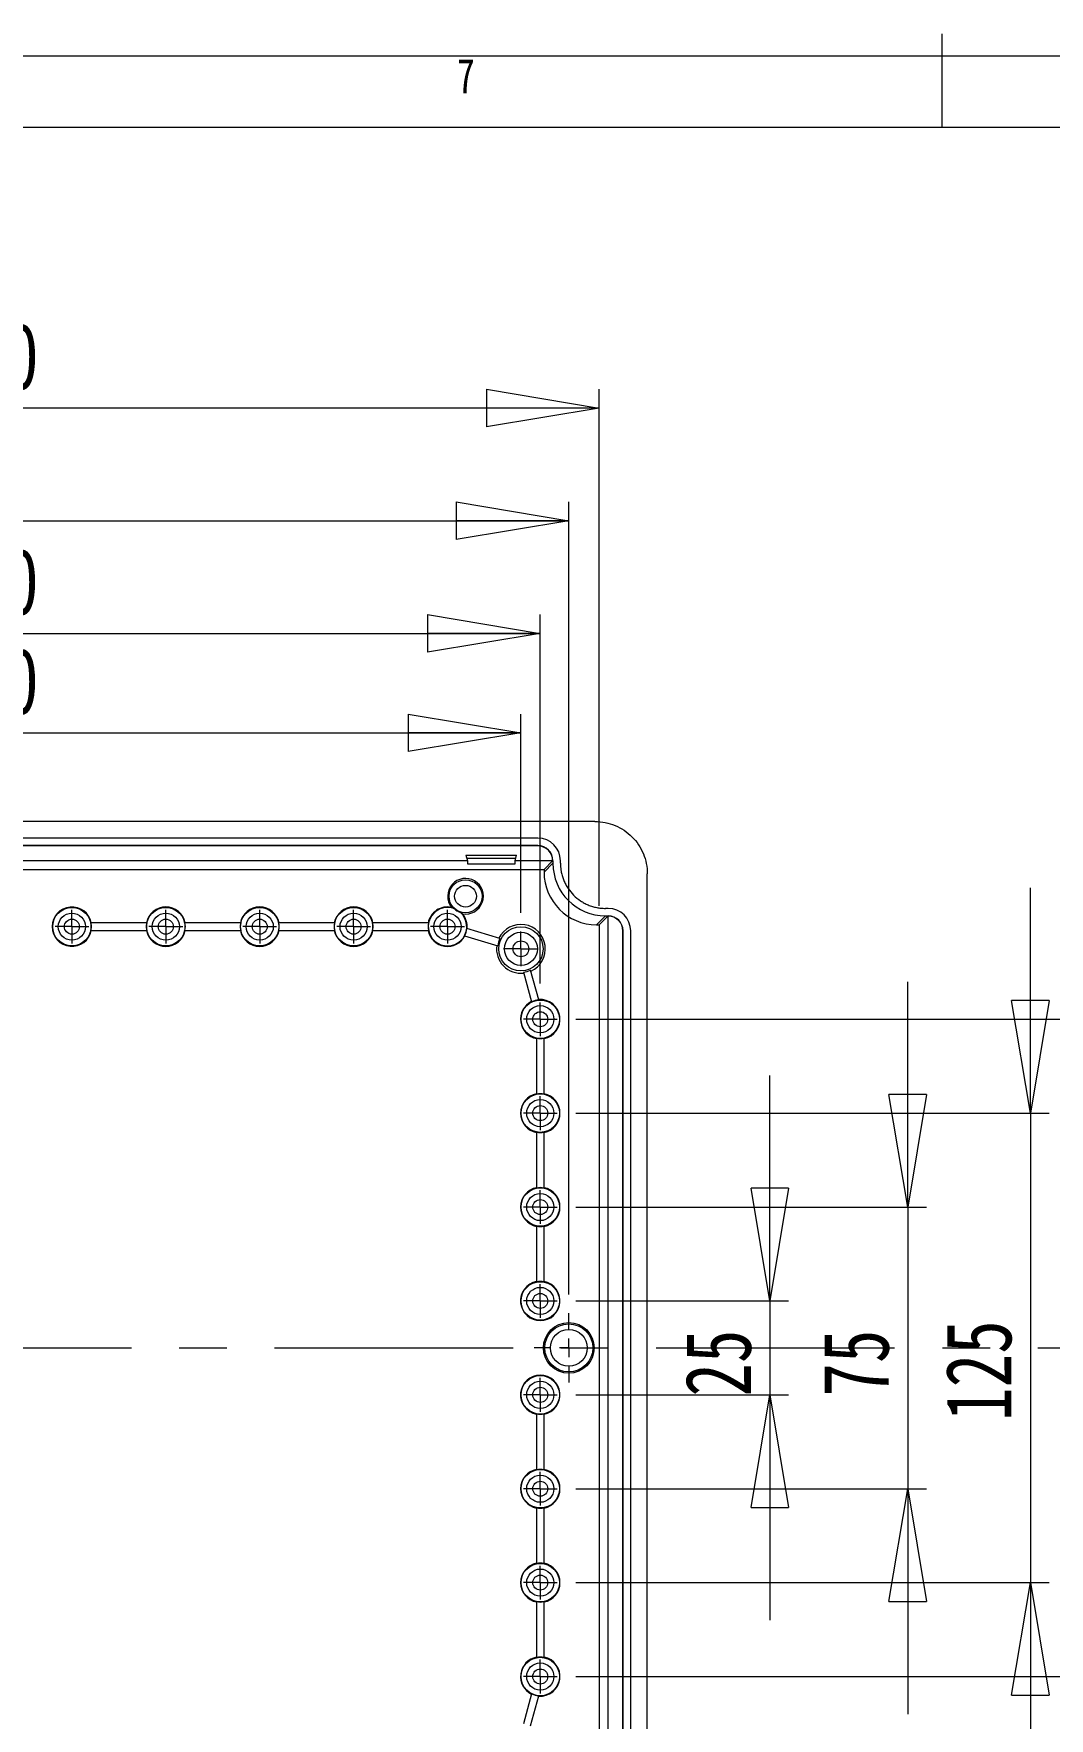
# Model space of a CAD drawing. Header units: millimetres. Extents: x 5 to 415, y 4 to 292.
# Drawn here: x 311.6 to 365.7, y 202.3 to 292 of the extents above; entities that cross this region are included whole.
import ezdxf

# ---------------------------------------------------------------- set-up
doc = ezdxf.new("R2010")
doc.units = ezdxf.units.MM
doc.linetypes.add('CENTERX2', pattern=[20.32, 12.7, -2.54, 2.54, -2.54])
doc.styles.add('SLDTEXTSTYLE0', font='TXT', dxfattribs={"width": 0.75})
doc.dimstyles.new('SLDDIMSTYLE0', dxfattribs={"dimtxt": 3.5, "dimasz": 6, "dimexe": 0, "dimexo": 0.0625, "dimgap": 0.875, "dimtad": 1, "dimlfac": 5, "dimrnd": 1e-09, "dimzin": 4, "dimdsep": 46, "dimtxsty": 'SLDTEXTSTYLE0', "dimblk1": 'CLOSED', "dimblk2": 'CLOSED', "dimsah": 1, "dimcen": 0.09, "dimadec": 0, "dimazin": 1, "dimtfac": 1, "dimtofl": 0, "dimtmove": 0, "dimatfit": 3, "dimldrblk": 'CLOSED', "dimfxl": 1, "dimfrac": 2, "dimtolj": 1, "dimtzin": 12, "dimarcsym": 0})
doc.dimstyles.new('SLDDIMSTYLE1', dxfattribs={"dimtxt": 3.5, "dimasz": 6, "dimexe": 0, "dimexo": 0.0625, "dimgap": 0.875, "dimtad": 1, "dimlfac": 5, "dimrnd": 1e-09, "dimzin": 12, "dimdsep": 46, "dimtxsty": 'SLDTEXTSTYLE0', "dimblk1": 'CLOSED', "dimblk2": 'CLOSED', "dimsah": 1, "dimcen": 0.09, "dimadec": 0, "dimazin": 3, "dimtfac": 1, "dimtofl": 0, "dimtmove": 0, "dimatfit": 3, "dimldrblk": 'CLOSED', "dimfxl": 1, "dimfrac": 2, "dimtolj": 1, "dimtzin": 12, "dimarcsym": 0})
doc.dimstyles.new('SLDDIMSTYLE3', dxfattribs={"dimtxt": 3.5, "dimasz": 6, "dimexe": 0, "dimexo": 0.0625, "dimgap": 0.875, "dimtad": 1, "dimlfac": 5, "dimrnd": 1e-09, "dimzin": 12, "dimdsep": 46, "dimtxsty": 'SLDTEXTSTYLE0', "dimblk1": 'CLOSED', "dimblk2": 'CLOSED', "dimsah": 1, "dimcen": 0.09, "dimadec": 0, "dimazin": 3, "dimtfac": 1, "dimtmove": 0, "dimatfit": 0, "dimldrblk": 'CLOSED', "dimfxl": 1, "dimfrac": 2, "dimtolj": 1, "dimtzin": 12, "dimarcsym": 0})

# ---------------------------------------------------------------- blocks, each defined once
blk = doc.blocks.new('_CLOSED')
at = {"color": 0, "linetype": 'ByBlock', "lineweight": -2}
for p, q in [((-1, 0.166667), (0, 0)), ((-1, 0.166667), (-1, -0.166667)), ((0, 0), (-1, -0.166667)), ((0, 0), (-1, 0))]:
    blk.add_line(p, q, dxfattribs=at)
blk = doc.blocks.new('*D4')
at = {"color": 7, "linetype": 'Continuous', "lineweight": 0}
for p, q in [((270.703, 245.55), (270.703, 273.064)), ((341.743, 245.55), (341.743, 273.064)), ((341.743, 272.064), (270.703, 272.064))]:
    blk.add_line(p, q, dxfattribs=at)
at = {"color": 7, "linetype": 'Continuous', "lineweight": 0, "xscale": 6, "yscale": 6, "rotation": 180.0000000000004}
blk.add_blockref('_CLOSED', (270.703, 272.064, 9.739), dxfattribs=at)
at = {"color": 7, "linetype": 'Continuous', "lineweight": 0, "xscale": 6, "yscale": 6}
blk.add_blockref('_CLOSED', (341.743, 272.064, 9.739), dxfattribs=at)
at = {"color": 7, "linetype": 'Continuous', "lineweight": 0, "insert": (301.177, 276.576), "char_height": 3.5, "attachment_point": 1, "style": 'SLDTEXTSTYLE0'}
blk.add_mtext('355.20', dxfattribs=at)
blk = doc.blocks.new('*D6')
at = {"color": 7, "linetype": 'Continuous', "lineweight": 0}
for p, q in [((272.323, 224.869), (272.323, 267.064)), ((340.123, 224.869), (340.123, 267.064)), ((272.323, 266.064), (340.123, 266.064))]:
    blk.add_line(p, q, dxfattribs=at)
at = {"color": 7, "linetype": 'Continuous', "lineweight": 0, "xscale": 6, "yscale": 6, "rotation": 180.0000000000004}
blk.add_blockref('_CLOSED', (272.323, 266.064, 9.739), dxfattribs=at)
at = {"color": 7, "linetype": 'Continuous', "lineweight": 0, "xscale": 6, "yscale": 6}
blk.add_blockref('_CLOSED', (340.123, 266.064, 9.739), dxfattribs=at)
at = {"color": 7, "linetype": 'Continuous', "lineweight": 0, "insert": (304.412, 270.576), "char_height": 3.5, "attachment_point": 1, "style": 'SLDTEXTSTYLE0'}
blk.add_mtext('339', dxfattribs=at)
blk = doc.blocks.new('*D7')
at = {"color": 7, "linetype": 'Continuous', "lineweight": 0}
for p, q in [((273.843, 241.419), (273.843, 261.064)), ((338.603, 241.419), (338.603, 261.064)), ((273.843, 260.064), (338.603, 260.064))]:
    blk.add_line(p, q, dxfattribs=at)
at = {"color": 7, "linetype": 'Continuous', "lineweight": 0, "xscale": 6, "yscale": 6, "rotation": 180.0000000000004}
blk.add_blockref('_CLOSED', (273.843, 260.064, 9.739), dxfattribs=at)
at = {"color": 7, "linetype": 'Continuous', "lineweight": 0, "xscale": 6, "yscale": 6}
blk.add_blockref('_CLOSED', (338.603, 260.064, 9.739), dxfattribs=at)
at = {"color": 7, "linetype": 'Continuous', "lineweight": 0, "insert": (301.177, 264.576), "char_height": 3.5, "attachment_point": 1, "style": 'SLDTEXTSTYLE0'}
blk.add_mtext('323.80', dxfattribs=at)
blk = doc.blocks.new('*D8')
at = {"color": 7, "linetype": 'Continuous', "lineweight": 0}
for p, q in [((274.873, 245.189), (274.873, 255.768)), ((337.573, 245.189), (337.573, 255.768)), ((274.873, 254.768), (337.573, 254.768))]:
    blk.add_line(p, q, dxfattribs=at)
at = {"color": 7, "linetype": 'Continuous', "lineweight": 0, "xscale": 6, "yscale": 6, "rotation": 180.0000000000004}
blk.add_blockref('_CLOSED', (274.873, 254.768, 9.739), dxfattribs=at)
at = {"color": 7, "linetype": 'Continuous', "lineweight": 0, "xscale": 6, "yscale": 6}
blk.add_blockref('_CLOSED', (337.573, 254.768, 9.739), dxfattribs=at)
at = {"color": 7, "linetype": 'Continuous', "lineweight": 0, "insert": (301.177, 259.279), "char_height": 3.5, "attachment_point": 1, "style": 'SLDTEXTSTYLE0'}
blk.add_mtext('313.50', dxfattribs=at)
blk = doc.blocks.new('*D18')
at = {"color": 7, "linetype": 'Continuous', "lineweight": 0}
for p, q in [((340.503, 239.519), (371.762, 239.519)), ((370.762, 204.519), (370.762, 239.519)), ((340.503, 204.519), (371.762, 204.519))]:
    blk.add_line(p, q, dxfattribs=at)
at = {"color": 7, "linetype": 'Continuous', "lineweight": 0, "xscale": 6, "yscale": 6}
for p, rotation in [((370.762, 239.519, 9.739), 90.0000000000004), ((370.762, 204.519, 9.739), 270.0000000000004)]:
    blk.add_blockref('_CLOSED', p, dxfattribs=dict(at, rotation=rotation))
at = {"color": 7, "linetype": 'Continuous', "lineweight": 0, "insert": (366.25, 218.133), "char_height": 3.5, "attachment_point": 1, "rotation": 90, "style": 'SLDTEXTSTYLE0'}
blk.add_mtext('175', dxfattribs=at)
blk = doc.blocks.new('*D19')
at = {"color": 7, "linetype": 'Continuous', "lineweight": 0}
for p, q in [((364.699, 234.519), (364.699, 246.519)), ((340.503, 234.519), (365.699, 234.519)), ((364.699, 234.519), (364.699, 209.519)), ((340.503, 209.519), (365.699, 209.519)), ((364.699, 209.519), (364.699, 197.519))]:
    blk.add_line(p, q, dxfattribs=at)
at = {"color": 7, "linetype": 'Continuous', "lineweight": 0, "xscale": 6, "yscale": 6}
for p, rotation in [((364.699, 234.519, 9.739), 270.0000000000004), ((364.699, 209.519, 9.739), 90.0000000000004)]:
    blk.add_blockref('_CLOSED', p, dxfattribs=dict(at, rotation=rotation))
at = {"color": 7, "linetype": 'Continuous', "lineweight": 0, "insert": (360.187, 218.133), "char_height": 3.5, "attachment_point": 1, "rotation": 90, "style": 'SLDTEXTSTYLE0'}
blk.add_mtext('125', dxfattribs=at)
blk = doc.blocks.new('*D20')
at = {"color": 7, "linetype": 'Continuous', "lineweight": 0}
for p, q in [((358.167, 229.519), (358.167, 241.519)), ((340.503, 229.519), (359.167, 229.519)), ((358.167, 229.519), (358.167, 214.519)), ((340.503, 214.519), (359.167, 214.519)), ((358.167, 214.519), (358.167, 202.519))]:
    blk.add_line(p, q, dxfattribs=at)
at = {"color": 7, "linetype": 'Continuous', "lineweight": 0, "xscale": 6, "yscale": 6}
for p, rotation in [((358.167, 229.519, 9.739), 270.0000000000004), ((358.167, 214.519, 9.739), 90.0000000000004)]:
    blk.add_blockref('_CLOSED', p, dxfattribs=dict(at, rotation=rotation))
at = {"color": 7, "linetype": 'Continuous', "lineweight": 0, "insert": (353.655, 219.424), "char_height": 3.5, "attachment_point": 1, "rotation": 90, "style": 'SLDTEXTSTYLE0'}
blk.add_mtext('75', dxfattribs=at)
blk = doc.blocks.new('*D21')
at = {"color": 7, "linetype": 'Continuous', "lineweight": 0}
for p, q in [((350.83, 224.519), (350.83, 236.519)), ((340.503, 224.519), (351.83, 224.519)), ((350.83, 224.519), (350.83, 219.519)), ((340.503, 219.519), (351.83, 219.519)), ((350.83, 219.519), (350.83, 207.519))]:
    blk.add_line(p, q, dxfattribs=at)
at = {"color": 7, "linetype": 'Continuous', "lineweight": 0, "xscale": 6, "yscale": 6}
for p, rotation in [((350.83, 224.519, 9.739), 270.0000000000004), ((350.83, 219.519, 9.739), 90.0000000000004)]:
    blk.add_blockref('_CLOSED', p, dxfattribs=dict(at, rotation=rotation))
at = {"color": 7, "linetype": 'Continuous', "lineweight": 0, "insert": (346.318, 219.424), "char_height": 3.5, "attachment_point": 1, "rotation": 90, "style": 'SLDTEXTSTYLE0'}
blk.add_mtext('25', dxfattribs=at)
blk = doc.blocks.new('SW_CENTERMARKSYMBOL_2')
at = {"color": 0, "linetype": 'Continuous', "lineweight": 0}
for p, q in [((0, 0.5), (0, 0.9)), ((-0.5, 0), (-0.9, 0)), ((0, 0), (-0.5, 0)), ((0, 0), (0, 0.5)), ((0, 0), (0, -0.5)), ((0, 0), (0.5, 0)), ((0.5, 0), (0.9, 0)), ((0, -0.5), (0, -0.9))]:
    blk.add_line(p, q, dxfattribs=at)
blk = doc.blocks.new('SW_CENTERMARKSYMBOL_4')
at = {"color": 0, "linetype": 'Continuous', "lineweight": 0}
for p, q in [((0, 0.5), (0, 0.9)), ((-0.5, 0), (-0.9, 0)), ((0, 0), (-0.5, 0)), ((0, 0), (0, 0.5)), ((0, 0), (0, -0.5)), ((0, 0), (0.5, 0)), ((0.5, 0), (0.9, 0)), ((0, -0.5), (0, -0.9))]:
    blk.add_line(p, q, dxfattribs=at)
blk = doc.blocks.new('SW_CENTERMARKSYMBOL_5')
at = {"color": 0, "linetype": 'Continuous', "lineweight": 0}
for p, q in [((0, 0.5), (0, 0.9)), ((-0.5, 0), (-0.9, 0)), ((0, 0), (-0.5, 0)), ((0, 0), (0, 0.5)), ((0, 0), (0, -0.5)), ((0, 0), (0.5, 0)), ((0.5, 0), (0.9, 0)), ((0, -0.5), (0, -0.9))]:
    blk.add_line(p, q, dxfattribs=at)
blk = doc.blocks.new('SW_CENTERMARKSYMBOL_6')
at = {"color": 0, "linetype": 'Continuous', "lineweight": 0}
for p, q in [((0, 0.5), (0, 0.9)), ((-0.5, 0), (-0.9, 0)), ((0, 0), (-0.5, 0)), ((0, 0), (0, 0.5)), ((0, 0), (0, -0.5)), ((0, 0), (0.5, 0)), ((0.5, 0), (0.9, 0)), ((0, -0.5), (0, -0.9))]:
    blk.add_line(p, q, dxfattribs=at)
blk = doc.blocks.new('SW_CENTERMARKSYMBOL_7')
at = {"color": 0, "linetype": 'Continuous', "lineweight": 0}
for p, q in [((0, 0.5), (0, 0.9)), ((-0.5, 0), (-0.9, 0)), ((0, 0), (-0.5, 0)), ((0, 0), (0, 0.5)), ((0, 0), (0, -0.5)), ((0, 0), (0.5, 0)), ((0.5, 0), (0.9, 0)), ((0, -0.5), (0, -0.9))]:
    blk.add_line(p, q, dxfattribs=at)
blk = doc.blocks.new('SW_CENTERMARKSYMBOL_22')
at = {"color": 0, "linetype": 'Continuous', "lineweight": 0}
for p, q in [((0, 0.5), (0, 0.9)), ((-0.5, 0), (-0.9, 0)), ((0, 0), (-0.5, 0)), ((0, 0), (0, 0.5)), ((0, 0), (0, -0.5)), ((0, 0), (0.5, 0)), ((0.5, 0), (0.9, 0)), ((0, -0.5), (0, -0.9))]:
    blk.add_line(p, q, dxfattribs=at)
blk = doc.blocks.new('SW_CENTERMARKSYMBOL_23')
at = {"color": 0, "linetype": 'Continuous', "lineweight": 0}
for p, q in [((0, 0.5), (0, 0.9)), ((-0.5, 0), (-0.9, 0)), ((0, 0), (-0.5, 0)), ((0, 0), (0, 0.5)), ((0, 0), (0, -0.5)), ((0, 0), (0.5, 0)), ((0.5, 0), (0.9, 0)), ((0, -0.5), (0, -0.9))]:
    blk.add_line(p, q, dxfattribs=at)
blk = doc.blocks.new('SW_CENTERMARKSYMBOL_24')
at = {"color": 0, "linetype": 'Continuous', "lineweight": 0}
for p, q in [((0, 0.5), (0, 0.9)), ((-0.5, 0), (-0.9, 0)), ((0, 0), (-0.5, 0)), ((0, 0), (0, 0.5)), ((0, 0), (0, -0.5)), ((0, 0), (0.5, 0)), ((0.5, 0), (0.9, 0)), ((0, -0.5), (0, -0.9))]:
    blk.add_line(p, q, dxfattribs=at)
blk = doc.blocks.new('SW_CENTERMARKSYMBOL_25')
at = {"color": 0, "linetype": 'Continuous', "lineweight": 0}
for p, q in [((0, 0.5), (0, 0.9)), ((-0.5, 0), (-0.9, 0)), ((0, 0), (-0.5, 0)), ((0, 0), (0, 0.5)), ((0, 0), (0, -0.5)), ((0, 0), (0.5, 0)), ((0.5, 0), (0.9, 0)), ((0, -0.5), (0, -0.9))]:
    blk.add_line(p, q, dxfattribs=at)
blk = doc.blocks.new('SW_CENTERMARKSYMBOL_26')
at = {"color": 0, "linetype": 'Continuous', "lineweight": 0}
for p, q in [((0, 0.5), (0, 0.92)), ((-0.5, 0), (-0.92, 0)), ((0, 0), (-0.5, 0)), ((0, 0), (0, 0.5)), ((0, 0), (0, -0.5)), ((0, 0), (0.5, 0)), ((0.5, 0), (0.92, 0)), ((0, -0.5), (0, -0.92))]:
    blk.add_line(p, q, dxfattribs=at)
blk = doc.blocks.new('SW_CENTERMARKSYMBOL_27')
at = {"color": 0, "linetype": 'Continuous', "lineweight": 0}
for p, q in [((0, 0.5), (0, 0.9)), ((-0.5, 0), (-0.9, 0)), ((0, 0), (-0.5, 0)), ((0, 0), (0, 0.5)), ((0, 0), (0, -0.5)), ((0, 0), (0.5, 0)), ((0.5, 0), (0.9, 0)), ((0, -0.5), (0, -0.9))]:
    blk.add_line(p, q, dxfattribs=at)
blk = doc.blocks.new('SW_CENTERMARKSYMBOL_28')
at = {"color": 0, "linetype": 'Continuous', "lineweight": 0}
for p, q in [((0, 0.5), (0, 0.9)), ((-0.5, 0), (-0.9, 0)), ((0, 0), (-0.5, 0)), ((0, 0), (0, 0.5)), ((0, 0), (0, -0.5)), ((0, 0), (0.5, 0)), ((0.5, 0), (0.9, 0)), ((0, -0.5), (0, -0.9))]:
    blk.add_line(p, q, dxfattribs=at)
blk = doc.blocks.new('SW_CENTERMARKSYMBOL_29')
at = {"color": 0, "linetype": 'Continuous', "lineweight": 0}
for p, q in [((0, 0.5), (0, 0.9)), ((-0.5, 0), (-0.9, 0)), ((0, 0), (-0.5, 0)), ((0, 0), (0, 0.5)), ((0, 0), (0, -0.5)), ((0, 0), (0.5, 0)), ((0.5, 0), (0.9, 0)), ((0, -0.5), (0, -0.9))]:
    blk.add_line(p, q, dxfattribs=at)
blk = doc.blocks.new('SW_CENTERMARKSYMBOL_30')
at = {"color": 0, "linetype": 'Continuous', "lineweight": 0}
for p, q in [((0, 0.5), (0, 0.9)), ((-0.5, 0), (-0.9, 0)), ((0, 0), (-0.5, 0)), ((0, 0), (0, 0.5)), ((0, 0), (0, -0.5)), ((0, 0), (0.5, 0)), ((0.5, 0), (0.9, 0)), ((0, -0.5), (0, -0.9))]:
    blk.add_line(p, q, dxfattribs=at)
blk = doc.blocks.new('SW_CENTERMARKSYMBOL_43')
at = {"color": 0, "linetype": 'Continuous', "lineweight": 0}
for p, q in [((0, 1), (0, 1.85)), ((-1, 0), (-1.85, 0)), ((0, 0), (-0.5, 0)), ((0, 0), (0, 0.5)), ((0, 0), (0, -0.5)), ((0, 0), (0.5, 0)), ((1, 0), (1.85, 0)), ((0, -1), (0, -1.85))]:
    blk.add_line(p, q, dxfattribs=at)

msp = doc.modelspace()

# ---------------------------------------------------------------- linework, layer by layer
at = {"color": 7, "linetype": 'Continuous', "lineweight": 0}
for p, q in [((360, 287), (360, 292)), ((415, 290.8068), (5, 290.8068)), ((410, 287), (12.4509, 287))]:
    msp.add_line(p, q, dxfattribs=at)
at = {"color": 7, "linetype": 'Continuous', "lineweight": 15}
for p, q in [((341.5038, 250.0492), (270.9421, 250.0492)), ((338.4776, 249.1632), (273.9683, 249.1632)), ((338.4776, 248.7632), (273.9683, 248.7632)), ((338.4776, 248.7486), (273.9683, 248.7486)), ((338.4776, 248.7486), (338.4776, 248.7632)), ((334.723, 247.9486), (277.723, 247.9486)), ((334.6426, 248.2487), (337.3434, 248.2487)), ((334.6426, 248.2487), (334.723, 247.9486)), ((334.6819, 248.102), (337.3041, 248.102)), ((334.723, 247.9486), (334.723, 247.8019)), ((334.723, 247.8019), (337.263, 247.8019)), ((337.263, 247.9486), (337.3434, 248.2487)), ((337.263, 247.8019), (337.263, 247.9486)), ((339.263, 247.9486), (337.263, 247.9486)), ((339.263, 247.9486), (338.8035, 247.4891)), ((338.8035, 247.3489), (339.2776, 247.823)), ((339.263, 247.9486), (339.263, 247.9632)), ((339.263, 247.9632), (339.2776, 247.9632)), ((339.2776, 247.9632), (339.2776, 247.823)), ((339.6776, 247.823), (339.6776, 247.9632)), ((310.123, 247.4891), (338.8035, 247.4891)), ((338.8035, 247.4891), (338.8035, 247.3489)), ((344.303, 196.7884), (344.303, 247.25)), ((342.0768, 245.0239), (341.6027, 244.5497)), ((341.7429, 244.5497), (342.2023, 245.0092)), ((342.217, 245.4239), (342.0768, 245.4239)), ((342.0768, 245.0239), (342.217, 245.0239)), ((342.217, 245.0092), (342.2023, 245.0092)), ((342.2023, 245.0092), (342.2023, 199.0292)), ((342.217, 245.0092), (342.217, 245.0239)), ((317.65, 244.6492), (314.676, 244.6492)), ((314.676, 244.2492), (317.65, 244.2492)), ((322.65, 244.6492), (319.676, 244.6492)), ((319.676, 244.2492), (322.65, 244.2492)), ((327.65, 244.6492), (324.676, 244.6492)), ((324.676, 244.2492), (327.65, 244.2492)), ((332.65, 244.6492), (329.676, 244.6492)), ((329.676, 244.2492), (332.65, 244.2492)), ((336.4552, 243.8154), (334.6905, 244.348)), ((341.6027, 244.5497), (341.7429, 244.5497)), ((341.7429, 244.5497), (341.7429, 199.4887)), ((343.0023, 244.2239), (343.017, 244.2239)), ((343.0023, 199.8145), (343.0023, 244.2239)), ((343.017, 199.8145), (343.017, 244.2239)), ((343.417, 199.8145), (343.417, 244.2239)), ((334.575, 243.965), (336.3397, 243.4325)), ((337.7053, 242.0322), (338.1418, 240.443)), ((338.5275, 240.549), (338.091, 242.1381)), ((338.403, 238.5062), (338.403, 235.5322)), ((338.803, 235.5322), (338.803, 238.5062)), ((338.403, 233.5062), (338.403, 230.5322)), ((338.803, 230.5322), (338.803, 233.5062)), ((338.403, 228.5062), (338.403, 225.5322)), ((338.803, 225.5322), (338.803, 228.5062)), ((338.403, 218.5062), (338.403, 215.5322)), ((338.803, 215.5322), (338.803, 218.5062)), ((338.403, 213.5062), (338.403, 210.5322)), ((338.803, 210.5322), (338.803, 213.5062)), ((338.403, 208.5062), (338.403, 205.5322)), ((338.803, 205.5322), (338.803, 208.5062)), ((338.1418, 203.5953), (337.7053, 202.0062)), ((338.091, 201.9002), (338.5275, 203.4894))]:
    msp.add_line(p, q, dxfattribs=at)
at = {"color": 7, "linetype": 'CENTERX2', "lineweight": 0}
msp.add_line((243.1744, 222.0192), (370.1892, 222.0192), dxfattribs=at)
at = {"color": 7, "linetype": 'Continuous', "lineweight": 15}
for centre, radius in [((334.623, 246.0692), 0.8799), ((334.623, 246.0692), 0.5802), ((313.663, 244.4492), 1.0237), ((313.663, 244.4492), 0.7237), ((318.663, 244.4492), 1.0237), ((318.663, 244.4492), 0.7237), ((323.663, 244.4492), 1.0237), ((323.663, 244.4492), 0.7237), ((328.663, 244.4492), 1.0237), ((328.663, 244.4492), 0.7237), ((333.663, 244.4492), 0.7237), ((313.663, 244.4492), 0.4), ((318.663, 244.4492), 0.4), ((323.663, 244.4492), 0.4), ((328.663, 244.4492), 0.4), ((333.663, 244.4492), 0.4), ((337.573, 243.2692), 1.1797), ((337.573, 243.2692), 0.8804), ((337.573, 243.2692), 0.42), ((338.603, 239.5192), 1.0237), ((338.603, 239.5192), 0.7237), ((338.603, 239.5192), 0.4), ((338.603, 234.5192), 1.0237), ((338.603, 234.5192), 0.7237), ((338.603, 234.5192), 0.4), ((338.603, 229.5192), 1.0237), ((338.603, 229.5192), 0.7237), ((338.603, 229.5192), 0.4), ((338.603, 224.5192), 1.0237), ((338.603, 224.5192), 0.7237), ((338.603, 224.5192), 0.4), ((340.123, 222.0192), 1.35), ((340.123, 222.0192), 1.2799), ((340.123, 222.0192), 0.9802), ((338.603, 219.5192), 1.0237), ((338.603, 219.5192), 0.7237), ((338.603, 219.5192), 0.4), ((338.603, 214.5192), 1.0237), ((338.603, 214.5192), 0.7237), ((338.603, 214.5192), 0.4), ((338.603, 209.5192), 1.0237), ((338.603, 209.5192), 0.7237), ((338.603, 209.5192), 0.4), ((338.603, 204.5192), 1.0237), ((338.603, 204.5192), 0.7237), ((338.603, 204.5192), 0.4)]:
    msp.add_circle(centre, radius, dxfattribs=at)
for centre, radius, start, end in [((338.4776, 247.9632), 1.2, 0, 90), ((338.4776, 247.9632), 0.8, 0, 90), ((338.4776, 247.9632), 0.7853, 0, 90), ((334.623, 246.0692), 0.95, 260.089384, 218.60928), ((313.663, 244.4492), 1.05, 10.980575, 349.019425), ((318.663, 244.4492), 1.05, 10.980575, 169.019425), ((323.663, 244.4492), 1.05, 10.980575, 169.019425), ((328.663, 244.4492), 1.05, 10.980575, 169.019425), ((333.663, 244.4492), 1.05, 78.036578, 169.019425), ((333.663, 244.4492), 1.0237, 70.314853, 48.383811), ((333.663, 244.4492), 1.05, 354.187272, 40.662086), ((342.217, 244.2239), 1.2, 0, 90), ((342.217, 244.2239), 0.8, 0, 90), ((342.217, 244.2239), 0.7853, 0, 90), ((313.663, 244.4492), 1.0325, 348.831422, 11.168578), ((318.663, 244.4492), 1.0325, 168.831422, 191.168578), ((318.663, 244.4492), 1.05, 190.980575, 349.019425), ((318.663, 244.4492), 1.0325, 348.831422, 11.168578), ((323.663, 244.4492), 1.0325, 168.831422, 191.168578), ((323.663, 244.4492), 1.05, 190.980575, 349.019425), ((323.663, 244.4492), 1.0325, 348.831422, 11.168578), ((328.663, 244.4492), 1.0325, 168.831422, 191.168578), ((328.663, 244.4492), 1.05, 190.980575, 349.019425), ((328.663, 244.4492), 1.0325, 348.831422, 11.168578), ((333.663, 244.4492), 1.0325, 168.831422, 191.168578), ((333.663, 244.4492), 1.05, 190.980575, 332.226121), ((333.663, 244.4492), 1.0325, 332.038118, 354.375275), ((337.573, 243.2692), 1.3, 294.208377, 154.356813), ((337.573, 243.2692), 1.3, 172.056579, 276.508611), ((337.573, 243.2692), 1.2441, 153.955444, 172.457948), ((337.573, 243.2692), 1.2441, 276.107242, 294.609746), ((338.603, 239.5192), 1.05, 116.339069, 259.019425), ((338.603, 239.5192), 1.0325, 94.189915, 116.527072), ((338.603, 239.5192), 1.05, 280.980575, 94.377918), ((338.603, 239.5192), 1.0325, 258.831422, 281.168578), ((338.603, 234.5192), 1.05, 100.980575, 259.019425), ((338.603, 234.5192), 1.0325, 78.831422, 101.168578), ((338.603, 234.5192), 1.05, 280.980575, 79.019425), ((338.603, 234.5192), 1.0325, 258.831422, 281.168578), ((338.603, 229.5192), 1.05, 100.980575, 259.019425), ((338.603, 229.5192), 1.0325, 78.831422, 101.168578), ((338.603, 229.5192), 1.05, 280.980575, 79.019425), ((338.603, 229.5192), 1.0325, 258.831422, 281.168578), ((338.603, 224.5192), 1.05, 100.980575, 79.019425), ((338.603, 224.5192), 1.0325, 78.831422, 101.168578), ((338.603, 219.5192), 1.05, 280.980575, 259.019425), ((338.603, 219.5192), 1.0325, 258.831422, 281.168578), ((338.603, 214.5192), 1.05, 100.980575, 259.019425), ((338.603, 214.5192), 1.0325, 78.831422, 101.168578), ((338.603, 214.5192), 1.05, 280.980575, 79.019425), ((338.603, 214.5192), 1.0325, 258.831422, 281.168578), ((338.603, 209.5192), 1.05, 100.980575, 259.019425), ((338.603, 209.5192), 1.0325, 78.831422, 101.168578), ((338.603, 209.5192), 1.05, 280.980575, 79.019425), ((338.603, 209.5192), 1.0325, 258.831422, 281.168578), ((338.603, 204.5192), 1.05, 100.980575, 243.660931), ((338.603, 204.5192), 1.0325, 78.831422, 101.168578), ((338.603, 204.5192), 1.05, 265.622082, 79.019425), ((338.603, 204.5192), 1.0325, 243.472928, 265.810085)]:
    msp.add_arc(centre, radius, start, end, dxfattribs=at)
for centre, start_param, end_param in [((341.5021, 247.2484), 0.7824721, 0.7850997), ((342.0785, 247.8247), 2.356493, 3.9266924), ((341.6043, 247.3506), 2.356493, 3.9266924), ((341.5021, 247.2484), 5.4980856, 5.5007132)]:
    msp.add_ellipse(centre, major_axis=(1.9811, 1.9811), ratio=0.9994032, start_param=start_param, end_param=end_param, dxfattribs=at)
for points, knots in [([(341.5112, 250.0492), (341.5133, 250.0492), (341.5155, 250.0492), (341.8824, 250.0493), (342.2469, 249.9769), (342.9207, 249.698), (343.2297, 249.4915), (343.4875, 249.2337), (343.7453, 248.9759), (343.9517, 248.6669), (344.2307, 247.9931), (344.3031, 247.6286), (344.303, 247.2617), (344.303, 247.2595), (344.303, 247.2574)], [5.495464, 5.495464, 5.495464, 5.495464, 5.4977871, 5.4977871, 5.8904862, 5.8904862, 6.2831853, 6.2831853, 6.2831853, 6.6758844, 6.6758844, 7.0685835, 7.0685835, 7.0709066, 7.0709066, 7.0709066, 7.0709066]), ([(339.6776, 247.823), (339.6778, 247.8004), (339.6782, 247.7553), (339.6811, 247.6878), (339.6859, 247.6204), (339.6925, 247.5532), (339.701, 247.4862), (339.7115, 247.4194), (339.734, 247.2979), (339.7778, 247.1234), (339.8575, 246.9014), (339.9584, 246.6882), (340.12, 246.4192), (340.3704, 246.1143), (340.6754, 245.8645), (340.9447, 245.7032), (341.1575, 245.6027), (341.3795, 245.5233), (341.5704, 245.4756), (341.7251, 245.4487), (341.8418, 245.4345), (341.9591, 245.4255), (342.0375, 245.4244), (342.0768, 245.4239)], [0, 0, 0, 0, 0.0179855, 0.0359338, 0.0538592, 0.071776, 0.0896983, 0.1076405, 0.1256168, 0.1881285, 0.2506655, 0.3131937, 0.3757487, 0.5002342, 0.6253587, 0.6876195, 0.7499115, 0.8124954, 0.8751117, 0.9063536, 0.9375321, 0.9687226, 1, 1, 1, 1]), ([(333.8806, 245.4764), (333.898, 245.4682), (333.9164, 245.4593), (333.9576, 245.4389), (333.98, 245.4276), (334.0078, 245.413)], [0, 0, 0, 0, 0.5, 0.5, 1, 1, 1, 1]), ([(334.0078, 245.413), (334.0108, 245.4115), (334.0179, 245.406), (334.038, 245.3901), (334.051, 245.3797), (334.0951, 245.3464), (334.1307, 245.3219), (334.2041, 245.2784), (334.2428, 245.2589), (334.2929, 245.2363), (334.3083, 245.2299), (334.3318, 245.2199), (334.3401, 245.2163), (334.3428, 245.2145)], [0, 0, 0, 0, 0.125, 0.125, 0.25, 0.25, 0.5, 0.5, 0.75, 0.75, 0.875, 0.875, 1, 1, 1, 1]), ([(334.4595, 245.1334), (334.444, 245.1447), (334.4273, 245.1566), (334.3897, 245.1829), (334.369, 245.1971), (334.3428, 245.2145)], [0, 0, 0, 0, 0.5, 0.5, 1, 1, 1, 1])]:
    msp.add_open_spline(points, degree=3, knots=knots, dxfattribs=at)

# ---------------------------------------------------------------- block references
at = {"color": 7, "linetype": 'Continuous', "lineweight": 0}
for name, p in [('SW_CENTERMARKSYMBOL_23', (313.663, 244.4492)), ('SW_CENTERMARKSYMBOL_22', (318.663, 244.4492)), ('SW_CENTERMARKSYMBOL_24', (323.663, 244.4492)), ('SW_CENTERMARKSYMBOL_25', (328.663, 244.4492)), ('SW_CENTERMARKSYMBOL_2', (333.663, 244.4492)), ('SW_CENTERMARKSYMBOL_26', (337.573, 243.2692)), ('SW_CENTERMARKSYMBOL_27', (338.603, 239.5192)), ('SW_CENTERMARKSYMBOL_28', (338.603, 234.5192)), ('SW_CENTERMARKSYMBOL_29', (338.603, 229.5192)), ('SW_CENTERMARKSYMBOL_30', (338.603, 224.5192)), ('SW_CENTERMARKSYMBOL_43', (340.123, 222.0192)), ('SW_CENTERMARKSYMBOL_5', (338.603, 219.5192)), ('SW_CENTERMARKSYMBOL_4', (338.603, 214.5192)), ('SW_CENTERMARKSYMBOL_6', (338.603, 209.5192)), ('SW_CENTERMARKSYMBOL_7', (338.603, 204.5192))]:
    msp.add_blockref(name, p, dxfattribs=at)

# ---------------------------------------------------------------- texts
at = {"color": 7, "linetype": 'Continuous', "lineweight": 0, "insert": (334.1667, 290.668), "char_height": 1.8521, "attachment_point": 1, "style": 'SLDTEXTSTYLE0'}
msp.add_mtext('7', dxfattribs=at)

# ---------------------------------------------------------------- dimensions: what is measured, and where the dimension line sits
at = {"color": 7, "linetype": 'Continuous', "lineweight": 0}
for base, p1, p2, dimstyle, picture, middle in [((270.7031, 272.064), (341.7429, 244.5497), (270.7031, 244.5497), 'SLDDIMSTYLE0', '*D4', (308.2876, 272.064)), ((340.123, 266.064), (272.323, 223.8692), (340.123, 223.8692), 'SLDDIMSTYLE1', '*D6', (308.2876, 266.064)), ((338.603, 260.064), (273.843, 240.4192), (338.603, 240.4192), 'SLDDIMSTYLE0', '*D7', (308.2876, 260.064)), ((337.573, 254.7676), (274.873, 244.1892), (337.573, 244.1892), 'SLDDIMSTYLE0', '*D8', (308.2876, 254.7676))]:
    dim = msp.add_linear_dim(base=base, p1=p1, p2=p2, dimstyle=dimstyle, dxfattribs=at)
    dim.commit()
    dim.dimension.update_dxf_attribs({"geometry": picture, "text_midpoint": middle, "dimtype": 160})
for base, p1, p2, dimstyle, picture, middle in [((364.6986, 209.5192), (339.503, 234.5192), (339.503, 209.5192), 'SLDDIMSTYLE3', '*D19', (364.6986, 222.0092)), ((358.167, 214.5192), (339.503, 229.5192), (339.503, 214.5192), 'SLDDIMSTYLE3', '*D20', (358.167, 222.0092)), ((370.7617, 239.5192), (339.503, 204.5192), (339.503, 239.5192), 'SLDDIMSTYLE1', '*D18', (370.7617, 222.0092)), ((350.8295, 219.5192), (339.503, 224.5192), (339.503, 219.5192), 'SLDDIMSTYLE3', '*D21', (350.8295, 222.0092))]:
    dim = msp.add_linear_dim(base=base, p1=p1, p2=p2, angle=90, dimstyle=dimstyle, dxfattribs=at)
    dim.commit()
    dim.dimension.update_dxf_attribs({"geometry": picture, "text_midpoint": middle, "dimtype": 160})

doc.saveas('drawing.dxf')
